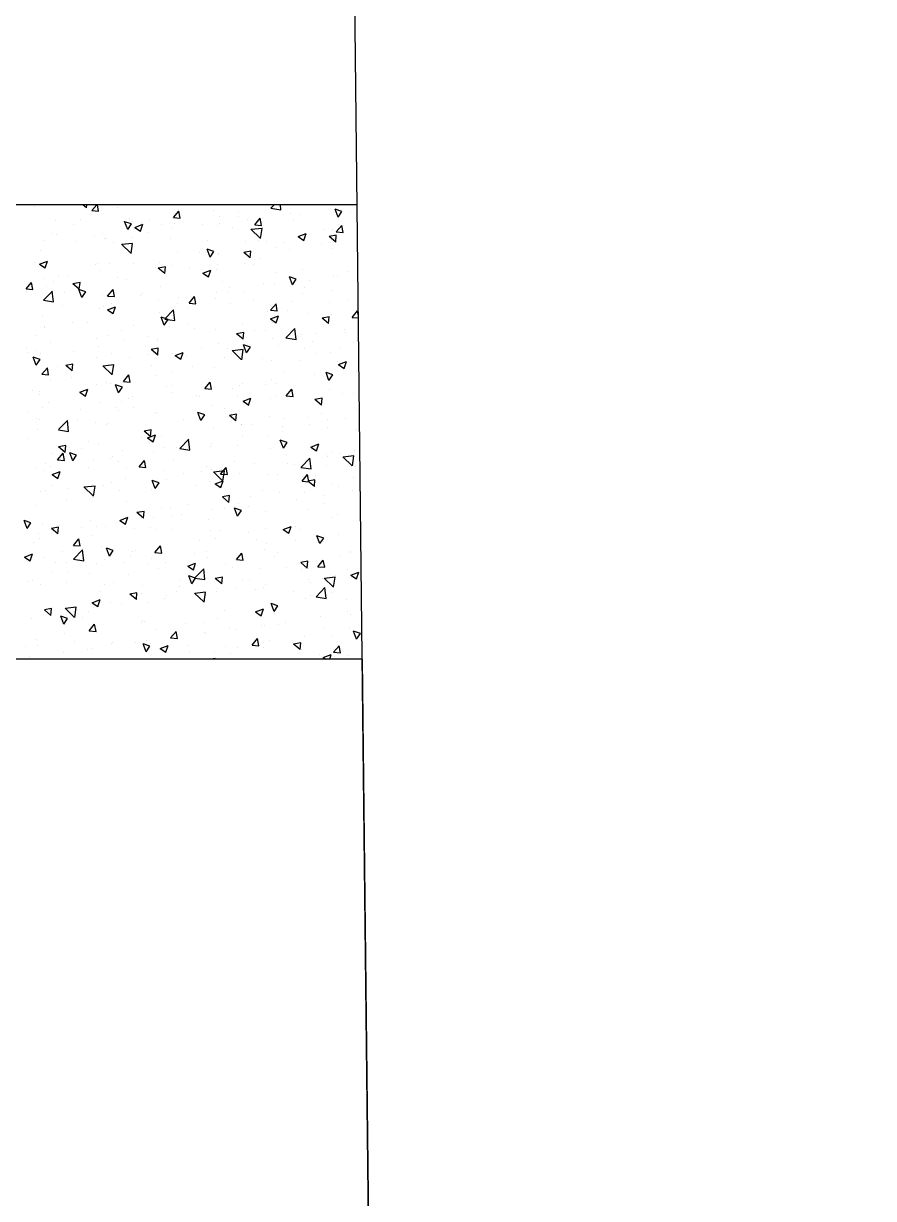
# Model space of a CAD drawing. Header units: millimetres. Extents: x 331487 to 517269, y 198509 to 399936.
# Drawn here: x 448686 to 449434, y 339222 to 340256 of the extents above; entities that cross this region are included whole.
import ezdxf

# ---------------------------------------------------------------- set-up
doc = ezdxf.new("R2010")
doc.units = ezdxf.units.MM
doc.header["$MEASUREMENT"] = 0
doc.layers.add('9th_plot boundry', color=1, linetype='Continuous')
doc.layers.add('COLUMN', color=6, linetype='Continuous')

msp = doc.modelspace()

# ---------------------------------------------------------------- linework, layer by layer
at = {"layer": '9th_plot boundry'}
msp.add_line((449434.4, 299006.3), (448946.6, 343103.6), dxfattribs=at)
msp.add_lwpolyline([(448946.6, 343103.6), (414422.2, 340817.1, 0.386106), (408845.6, 334960.7), (408845.6, 299960.7), (449434.4, 299006.3)], format="xyb", close=True, dxfattribs=at)
at = {"layer": 'COLUMN'}
for p, q in [((448979.8, 340096), (420204.3, 340096)), ((448984.3, 339696), (420604.3, 339696)), ((448984.3, 339696), (449021, 336371))]:
    msp.add_line(p, q, dxfattribs=at)
at = {"layer": 'COLUMN', "color": 2, "linetype": 'Continuous'}
for p, q in [((448695.5, 340094.4), (448695.5, 340094.4)), ((448741.5, 340093.3), (448738.3, 340096)), ((448741.5, 340093.3), (448741.8, 340096)), ((448746.2, 340090.9), (448750.5, 340096)), ((448752.2, 340090.4), (448751.2, 340096)), ((448768.9, 340094), (448768.9, 340094)), ((448818.7, 340095.9), (448818.7, 340095.9)), ((448822.3, 340091.7), (448822.3, 340091.7)), ((448903.8, 340092.9), (448912.7, 340091.5)), ((448903.9, 340092.9), (448906.8, 340096)), ((448909.2, 340092.1), (448909.2, 340092.1)), ((448912.7, 340091.5), (448912.2, 340096)), ((448963.1, 340085.2), (448960.4, 340092.2)), ((448966.4, 340090.1), (448960.4, 340092.2)), ((448714.5, 340081.9), (448714.5, 340081.9)), ((448736.6, 340082.8), (448736.6, 340082.8)), ((448746.2, 340090.9), (448752.2, 340090.4)), ((448777.8, 340074.2), (448775.1, 340081.2)), ((448781.1, 340079.1), (448775.1, 340081.1)), ((448779, 340083.5), (448779, 340083.5)), ((448782.4, 340080.9), (448782.4, 340080.9)), ((448797.1, 340082.1), (448797.1, 340082.1)), ((448818, 340084.7), (448822.8, 340090.4)), ((448818, 340084.7), (448823.9, 340084.1)), ((448823.9, 340084.1), (448822.8, 340090.4)), ((448853, 340091.2), (448853, 340091.2)), ((448858.7, 340085.7), (448858.7, 340085.7)), ((448875.6, 340086), (448875.6, 340086)), ((448875.7, 340089.5), (448875.7, 340089.5)), ((448883.4, 340083.2), (448883.4, 340083.2)), ((448889.7, 340078.4), (448894.5, 340084.1)), ((448895.7, 340077.9), (448894.5, 340084.1)), ((448921.3, 340088.2), (448921.3, 340088.2)), ((448923.7, 340081.8), (448923.7, 340081.8)), ((448929.1, 340087.2), (448929.1, 340087.2)), ((448963.1, 340085.2), (448966.4, 340090.2)), ((448974, 340090.4), (448974, 340090.4)), ((448730.2, 340078.2), (448730.2, 340078.2)), ((448755.4, 340071.1), (448755.4, 340071.1)), ((448777.8, 340074.2), (448781.1, 340079.1)), ((448784.2, 340076.1), (448791.2, 340078.8)), ((448784.2, 340076.1), (448789.2, 340072.7)), ((448789.2, 340072.7), (448791.2, 340078.8)), ((448790, 340080.5), (448790, 340080.5)), ((448795.3, 340071.6), (448795.3, 340071.6)), ((448807.4, 340078.6), (448807.4, 340078.6)), ((448817.3, 340076), (448817.3, 340076)), ((448818.6, 340079.6), (448818.6, 340079.6)), ((448843.4, 340078.3), (448843.4, 340078.3)), ((448856.8, 340077.9), (448856.8, 340077.9)), ((448858.4, 340079.9), (448858.4, 340079.9)), ((448869.8, 340076.4), (448869.8, 340076.4)), ((448894.4, 340066.6), (448886.3, 340074.4)), ((448896.1, 340075.2), (448886.6, 340074.1)), ((448889.7, 340078.4), (448895.7, 340077.9)), ((448894.7, 340066.3), (448896.1, 340075.2)), ((448896.8, 340076), (448896.8, 340076)), ((448927.9, 340068.1), (448934.9, 340070.8)), ((448932.9, 340064.7), (448934.9, 340070.8)), ((448950.1, 340073.8), (448950.1, 340073.8)), ((448957.9, 340074.1), (448957.9, 340074.1)), ((448961.4, 340072.1), (448966.2, 340077.9)), ((448961.4, 340072.1), (448967.4, 340071.6)), ((448963, 340075.4), (448963, 340075.4)), ((448967.4, 340071.6), (448966.2, 340077.9)), ((448704.9, 340064.7), (448704.9, 340064.7)), ((448711.8, 340070.3), (448711.8, 340070.3)), ((448715.3, 340069.8), (448715.3, 340069.8)), ((448732.3, 340063.3), (448732.3, 340063.3)), ((448748.5, 340068.6), (448748.5, 340068.6)), ((448757.4, 340066.6), (448757.4, 340066.6)), ((448759, 340066), (448759, 340066)), ((448765.6, 340062.4), (448765.6, 340062.4)), ((448780.4, 340053.4), (448772.3, 340061.2)), ((448782.1, 340062), (448772.6, 340060.9)), ((448780.7, 340053.1), (448782.1, 340062)), ((448781.8, 340067.4), (448781.8, 340067.4)), ((448815.1, 340066.2), (448815.1, 340066.2)), ((448848.4, 340064.9), (448848.4, 340064.9)), ((448881.7, 340063.7), (448881.7, 340063.7)), ((448892.5, 340064.9), (448892.5, 340064.9)), ((448899.6, 340064.1), (448899.6, 340064.1)), ((448915, 340062.5), (448915, 340062.5)), ((448927.9, 340068.1), (448932.9, 340064.7)), ((448948.3, 340061.3), (448948.3, 340061.3)), ((448961.4, 340069.2), (448955.2, 340068)), ((448960.9, 340063.2), (448955.2, 340068)), ((448959.9, 340066.3), (448959.9, 340066.3)), ((448960.9, 340063.2), (448961.4, 340069.2)), ((448700.7, 340056), (448700.7, 340056)), ((448821.9, 340054.6), (448821.9, 340054.6)), ((448841.3, 340054.1), (448841.3, 340054.1)), ((448850.3, 340049.8), (448847.6, 340056.8)), ((448853.6, 340054.8), (448847.6, 340056.8)), ((448850.3, 340049.8), (448853.6, 340054.8)), ((448857.5, 340052.4), (448857.5, 340052.4)), ((448858, 340053.3), (448858, 340053.3)), ((448886.2, 340055.3), (448879.9, 340054.1)), ((448885.7, 340049.3), (448879.9, 340054.1)), ((448885.7, 340049.3), (448886.2, 340055.3)), ((448908, 340058.8), (448908, 340058.8)), ((448920.6, 340056.5), (448920.6, 340056.5)), ((448958.2, 340057.1), (448958.2, 340057.1)), ((448695.6, 340045.4), (448695.6, 340045.4)), ((448700.2, 340043.8), (448707.2, 340046.5)), ((448700.2, 340043.8), (448705.2, 340040.5)), ((448705.2, 340040.5), (448707.2, 340046.5)), ((448749, 340043.2), (448749, 340043.2)), ((448751.3, 340044), (448751.3, 340044)), ((448762.1, 340043.9), (448762.1, 340043.9)), ((448783, 340044.1), (448783, 340044.1)), ((448802.4, 340040.9), (448802.4, 340040.9)), ((448811, 340041.4), (448804.7, 340040.3)), ((448810.5, 340035.4), (448804.7, 340040.3)), ((448806.1, 340045.3), (448806.1, 340045.3)), ((448810.5, 340035.4), (448811, 340041.4)), ((448816.4, 340042.5), (448816.4, 340042.5)), ((448832.1, 340040.5), (448832.1, 340040.5)), ((448857.1, 340043.8), (448857.1, 340043.8)), ((448881, 340044.1), (448881, 340044.1)), ((448888.7, 340043.6), (448888.7, 340043.6)), ((448895, 340048.8), (448895, 340048.8)), ((448703.7, 340031.4), (448703.7, 340031.4)), ((448716.8, 340032.5), (448716.8, 340032.5)), ((448724.7, 340034), (448724.7, 340034)), ((448754.2, 340037.8), (448754.2, 340037.8)), ((448768.9, 340032.2), (448768.9, 340032.2)), ((448776.8, 340030.1), (448776.8, 340030.1)), ((448843.9, 340035.8), (448850.9, 340038.5)), ((448843.9, 340035.8), (448848.9, 340032.5)), ((448848.9, 340032.5), (448850.9, 340038.5)), ((448855.8, 340038.6), (448855.8, 340038.6)), ((448909.2, 340036.4), (448909.2, 340036.4)), ((448922.8, 340025.5), (448920.1, 340032.5)), ((448926.1, 340030.5), (448920.1, 340032.5)), ((448922.8, 340025.5), (448926.1, 340030.5)), ((448931.9, 340038.6), (448931.9, 340038.6)), ((448958.7, 340033), (448958.7, 340033)), ((448962.6, 340034.1), (448962.6, 340034.1)), ((448971.7, 340037), (448971.7, 340037)), ((448688.4, 340022), (448693.2, 340027.7)), ((448688.4, 340022), (448694.4, 340021.5)), ((448689, 340019.7), (448689, 340019.7)), ((448694.4, 340021.5), (448693.2, 340027.7)), ((448703.7, 340012), (448711.5, 340020.1)), ((448706, 340023.9), (448706, 340023.9)), ((448712.5, 340010.6), (448711.4, 340020.1)), ((448712.3, 340028.5), (448712.3, 340028.5)), ((448735.8, 340027.5), (448729.5, 340026.4)), ((448735.2, 340021.6), (448729.5, 340026.4)), ((448731.1, 340027.2), (448731.1, 340027.2)), ((448737.5, 340014.5), (448734.8, 340021.5)), ((448740.9, 340019.4), (448734.8, 340021.5)), ((448735.2, 340021.6), (448735.8, 340027.5)), ((448737.5, 340014.5), (448740.9, 340019.4)), ((448740.2, 340019.9), (448740.2, 340019.9)), ((448760.1, 340015.7), (448764.9, 340021.5)), ((448766.1, 340015.2), (448764.9, 340021.5)), ((448807.1, 340023.7), (448807.1, 340023.7)), ((448856.3, 340019.1), (448856.3, 340019.1)), ((448861.3, 340028.3), (448861.3, 340028.3)), ((448866.8, 340019.6), (448866.8, 340019.6)), ((448867.5, 340023), (448867.5, 340023)), ((448879.5, 340019.1), (448879.5, 340019.1)), ((448897.4, 340027), (448897.4, 340027)), ((448906.8, 340025.5), (448906.8, 340025.5)), ((448933.8, 340023.4), (448933.8, 340023.4)), ((448937.8, 340029.1), (448937.8, 340029.1)), ((448956.9, 340020.9), (448956.9, 340020.9)), ((448703.6, 340012), (448712.5, 340010.6)), ((448722.3, 340018.5), (448722.3, 340018.5)), ((448755.6, 340017.2), (448755.6, 340017.2)), ((448760.1, 340015.7), (448766.1, 340015.2)), ((448763.4, 340009), (448763.4, 340009)), ((448788.9, 340016), (448788.9, 340016)), ((448790.7, 340017.7), (448790.7, 340017.7)), ((448804.9, 340012), (448804.9, 340012)), ((448821.2, 340009.1), (448821.2, 340009.1)), ((448822.2, 340014.8), (448822.2, 340014.8)), ((448831.8, 340009.4), (448836.7, 340015.2)), ((448831.8, 340009.4), (448837.8, 340008.9)), ((448837.8, 340008.9), (448836.7, 340015.2)), ((448855.5, 340013.6), (448855.5, 340013.6)), ((448868.7, 340009.3), (448868.7, 340009.3)), ((448888.7, 340012.4), (448888.7, 340012.4)), ((448903.6, 340003.2), (448908.4, 340008.9)), ((448909.5, 340002.6), (448908.4, 340008.9)), ((448922, 340011.2), (448922, 340011.2)), ((448931.9, 340017.6), (448931.9, 340017.6)), ((448955.3, 340010), (448955.3, 340010)), ((448971.3, 340012.3), (448971.3, 340012.3)), ((448720.1, 340007.4), (448720.1, 340007.4)), ((448753, 340004.5), (448753, 340004.5)), ((448756.3, 340006.2), (448756.3, 340006.2)), ((448759.9, 340003.6), (448766.9, 340006.3)), ((448759.9, 340003.6), (448764.9, 340000.2)), ((448762.8, 339999.1), (448762.8, 339999.1)), ((448764.9, 340000.2), (448766.9, 340006.3)), ((448805.8, 340001), (448805.8, 340001)), ((448810.4, 339995.5), (448818.2, 340003.6)), ((448819.3, 339994.1), (448818.2, 340003.6)), ((448830.8, 340004.3), (448830.8, 340004.3)), ((448900.7, 340002), (448900.7, 340002)), ((448903.6, 340003.2), (448909.6, 340002.6)), ((448903.6, 339995.6), (448910.6, 339998.3)), ((448908.6, 339992.2), (448910.6, 339998.3)), ((448918.4, 340003.1), (448918.4, 340003.1)), ((448936.9, 340000.7), (448936.9, 340000.7)), ((448957.5, 339999.7), (448957.5, 339999.7)), ((448975.3, 339996.9), (448980.1, 340002.6)), ((448980.9, 339998.3), (448980.1, 340002.6)), ((448702.5, 339998.1), (448702.5, 339998.1)), ((448704.5, 339989), (448704.5, 339989)), ((448729.5, 339992.1), (448729.5, 339992.1)), ((448742.6, 339992.7), (448742.6, 339992.7)), ((448782.9, 339989.8), (448782.9, 339989.8)), ((448810, 339990.1), (448807.3, 339997.1)), ((448813.4, 339995.1), (448807.3, 339997.1)), ((448810, 339990.1), (448813.4, 339995.1)), ((448810.4, 339995.4), (448819.3, 339994.1)), ((448814.2, 339989.1), (448814.2, 339989.1)), ((448830.2, 339991.4), (448830.2, 339991.4)), ((448878.7, 339990.7), (448878.7, 339990.7)), ((448903.6, 339995.6), (448908.6, 339992.2)), ((448905.6, 339992.2), (448905.6, 339992.2)), ((448955.2, 339997.4), (448948.9, 339996.3)), ((448954.6, 339991.5), (448948.9, 339996.3)), ((448954.6, 339991.5), (448955.2, 339997.4)), ((448975.3, 339996.9), (448980.9, 339996.4)), ((448697.3, 339980.9), (448697.3, 339980.9)), ((448704.8, 339987.7), (448704.8, 339987.7)), ((448750.6, 339978.6), (448750.6, 339978.6)), ((448759.6, 339981.1), (448759.6, 339981.1)), ((448772.1, 339985.5), (448772.1, 339985.5)), ((448795.7, 339979.9), (448795.7, 339979.9)), ((448803.7, 339978.7), (448803.7, 339978.7)), ((448836.3, 339987.5), (448836.3, 339987.5)), ((448855.1, 339985.8), (448855.1, 339985.8)), ((448879.9, 339983.6), (448873.7, 339982.4)), ((448879.4, 339977.6), (448873.7, 339982.4)), ((448879.4, 339977.6), (448879.9, 339983.6)), ((448889.7, 339985.3), (448889.7, 339985.3)), ((448898.8, 339985.3), (448898.8, 339985.3)), ((448905.6, 339978.2), (448905.6, 339978.2)), ((448917.1, 339978.9), (448924.9, 339987)), ((448917.1, 339978.9), (448926, 339977.5)), ((448926, 339977.5), (448924.9, 339987)), ((448930.6, 339981.5), (448930.6, 339981.5)), ((448943.1, 339983), (448943.1, 339983)), ((448968.5, 339986.5), (448968.5, 339986.5)), ((448969.5, 339983.6), (448969.5, 339983.6)), ((448689, 339970.6), (448689, 339970.6)), ((448696.5, 339967.7), (448696.5, 339967.7)), ((448710, 339975.1), (448710, 339975.1)), ((448751.8, 339971.2), (448751.8, 339971.2)), ((448774.5, 339976.7), (448774.5, 339976.7)), ((448804.2, 339963.7), (448798.4, 339968.5)), ((448804.7, 339969.7), (448798.5, 339968.5)), ((448804, 339976.4), (448804, 339976.4)), ((448804.2, 339963.7), (448804.7, 339969.7)), ((448842.4, 339969.9), (448842.4, 339969.9)), ((448857.4, 339974.1), (448857.4, 339974.1)), ((448865.3, 339969.6), (448865.3, 339969.6)), ((448877.8, 339959.9), (448869.7, 339967.7)), ((448879.5, 339968.5), (448870, 339967.4)), ((448878.2, 339959.6), (448879.5, 339968.5)), ((448882.5, 339965.8), (448879.8, 339972.8)), ((448885.9, 339970.8), (448879.8, 339972.8)), ((448882.5, 339965.8), (448885.9, 339970.8)), ((448910.8, 339971.9), (448910.8, 339971.9)), ((448933.7, 339969.4), (448933.7, 339969.4)), ((448940.2, 339975.7), (448940.2, 339975.7)), ((448964.2, 339969.6), (448964.2, 339969.6)), ((448976.3, 339974.4), (448976.3, 339974.4)), ((448690.5, 339965.7), (448690.5, 339965.7)), ((448697.2, 339954.8), (448694.6, 339961.8)), ((448700.6, 339959.7), (448694.6, 339961.8)), ((448697.2, 339954.8), (448700.6, 339959.7)), ((448701.3, 339964.8), (448701.3, 339964.8)), ((448729.8, 339966.5), (448729.8, 339966.5)), ((448750.2, 339961.6), (448750.2, 339961.6)), ((448763.1, 339965.3), (448763.1, 339965.3)), ((448779.5, 339961.6), (448779.5, 339961.6)), ((448796.4, 339964.1), (448796.4, 339964.1)), ((448804.5, 339964.9), (448804.5, 339964.9)), ((448817.1, 339965.4), (448817.1, 339965.4)), ((448819.6, 339963.3), (448826.6, 339966)), ((448819.6, 339963.3), (448824.6, 339960)), ((448824.6, 339960), (448826.6, 339966)), ((448829.7, 339962.9), (448829.7, 339962.9)), ((448863, 339961.7), (448863, 339961.7)), ((448869.6, 339965.1), (448869.6, 339965.1)), ((448875.4, 339959.4), (448875.4, 339959.4)), ((448876.8, 339961.3), (448876.8, 339961.3)), ((448896.2, 339960.4), (448896.2, 339960.4)), ((448904.4, 339958.9), (448904.4, 339958.9)), ((448929.5, 339959.2), (448929.5, 339959.2)), ((448943.8, 339965.1), (448943.8, 339965.1)), ((448956.3, 339966.4), (448956.3, 339966.4)), ((448962.8, 339958), (448962.8, 339958)), ((448963.3, 339955.3), (448970.3, 339958)), ((448968.3, 339952), (448970.3, 339958)), ((448702.3, 339946.8), (448707.1, 339952.5)), ((448702.3, 339946.8), (448708.2, 339946.3)), ((448708.2, 339946.2), (448707.1, 339952.5)), ((448716.3, 339953.3), (448716.3, 339953.3)), ((448729.5, 339955.8), (448723.2, 339954.7)), ((448729, 339949.8), (448723.2, 339954.7)), ((448729, 339949.8), (448729.5, 339955.8)), ((448763.9, 339946.6), (448755.8, 339954.4)), ((448765.6, 339955.2), (448756.1, 339954.1)), ((448761.1, 339955.6), (448761.1, 339955.6)), ((448764.2, 339946.4), (448765.6, 339955.3)), ((448799, 339954.8), (448799, 339954.8)), ((448817, 339949.4), (448817, 339949.4)), ((448835.2, 339953.5), (448835.2, 339953.5)), ((448853.8, 339952.5), (448853.8, 339952.5)), ((448916.1, 339949.7), (448916.1, 339949.7)), ((448942.2, 339947), (448942.2, 339947)), ((448955, 339941.5), (448952.4, 339948.5)), ((448958.4, 339946.4), (448952.4, 339948.5)), ((448957.6, 339947.5), (448957.6, 339947.5)), ((448963.3, 339955.3), (448968.3, 339952)), ((448979.6, 339949.3), (448979.6, 339949.3)), ((448980.7, 339951.3), (448980.7, 339951.3)), ((448709.7, 339941.2), (448709.7, 339941.2)), ((448728.4, 339944.3), (448728.4, 339944.3)), ((448750.6, 339938), (448750.6, 339938)), ((448758.7, 339939.4), (448758.7, 339939.4)), ((448763, 339939), (448763, 339939)), ((448769.8, 339930.4), (448767.1, 339937.4)), ((448773.1, 339935.4), (448767.1, 339937.4)), ((448774, 339940.5), (448778.8, 339946.2)), ((448774, 339940.5), (448780, 339940)), ((448780, 339940), (448778.8, 339946.2)), ((448802.5, 339945.5), (448802.5, 339945.5)), ((448816.4, 339936.7), (448816.4, 339936.7)), ((448845.7, 339934.2), (448850.5, 339940)), ((448851.7, 339933.7), (448850.5, 339940)), ((448876.5, 339937.3), (448876.5, 339937.3)), ((448879.2, 339938.7), (448879.2, 339938.7)), ((448899.3, 339937.4), (448899.3, 339937.4)), ((448904.3, 339942), (448904.3, 339942)), ((448909, 339938.8), (448909, 339938.8)), ((448955, 339941.5), (448958.4, 339946.4)), ((448694, 339932.7), (448694, 339932.7)), ((448700, 339931.6), (448700, 339931.6)), ((448700.4, 339929.4), (448700.4, 339929.4)), ((448735.6, 339931.1), (448742.6, 339933.8)), ((448735.6, 339931.1), (448740.5, 339927.7)), ((448740.5, 339927.7), (448742.6, 339933.8)), ((448769.8, 339930.4), (448773.1, 339935.4)), ((448782.1, 339927.2), (448782.1, 339927.2)), ((448811.9, 339935.7), (448811.9, 339935.7)), ((448816.1, 339930.4), (448816.1, 339930.4)), ((448838.4, 339928.5), (448838.4, 339928.5)), ((448841, 339927.4), (448841, 339927.4)), ((448845.7, 339934.2), (448851.7, 339933.7)), ((448869.8, 339934.5), (448869.8, 339934.5)), ((448874.6, 339927.2), (448874.6, 339927.2)), ((448908.8, 339926.9), (448908.8, 339926.9)), ((448917.4, 339928), (448922.3, 339933.7)), ((448917.4, 339928), (448923.4, 339927.4)), ((448923.4, 339927.4), (448922.3, 339933.7)), ((448923.2, 339932.2), (448923.2, 339932.2)), ((448955.1, 339933.1), (448955.1, 339933.1)), ((448967.2, 339930.3), (448967.2, 339930.3)), ((448976.6, 339929.9), (448976.6, 339929.9)), ((448702.9, 339917.2), (448702.9, 339917.2)), ((448707.8, 339921.7), (448707.8, 339921.7)), ((448736.2, 339916), (448736.2, 339916)), ((448753.2, 339922.1), (448753.2, 339922.1)), ((448767.9, 339918), (448767.9, 339918)), ((448772.3, 339923.3), (448772.3, 339923.3)), ((448778.2, 339925.4), (448778.2, 339925.4)), ((448782.7, 339917.4), (448782.7, 339917.4)), ((448852.6, 339919.2), (448852.6, 339919.2)), ((448863, 339916.3), (448863, 339916.3)), ((448879.3, 339923.1), (448886.3, 339925.7)), ((448879.3, 339923.1), (448884.3, 339919.7)), ((448884.2, 339919.7), (448886.3, 339925.7)), ((448903.1, 339925.6), (448903.1, 339925.6)), ((448948.9, 339925.7), (448942.6, 339924.6)), ((448948.4, 339919.7), (448942.6, 339924.6)), ((448948.4, 339919.7), (448948.9, 339925.7)), ((448979, 339915.9), (448979, 339915.9)), ((448690, 339913.8), (448690, 339913.8)), ((448697.3, 339907.7), (448697.3, 339907.7)), ((448700.5, 339907.4), (448700.5, 339907.4)), ((448716.9, 339898.1), (448724.7, 339906.2)), ((448724.4, 339907.4), (448724.4, 339907.4)), ((448725.8, 339896.6), (448724.7, 339906.1)), ((448733.4, 339906.4), (448733.4, 339906.4)), ((448769.5, 339914.8), (448769.5, 339914.8)), ((448801.3, 339912.2), (448801.3, 339912.2)), ((448802.8, 339913.6), (448802.8, 339913.6)), ((448827.1, 339907.1), (448827.1, 339907.1)), ((448836.1, 339912.4), (448836.1, 339912.4)), ((448842.3, 339906.1), (448839.6, 339913.1)), ((448845.6, 339911.1), (448839.6, 339913.1)), ((448842.3, 339906.1), (448845.6, 339911.1)), ((448873.7, 339911.8), (448867.4, 339910.7)), ((448873.1, 339905.9), (448867.4, 339910.7)), ((448869.4, 339911.1), (448869.4, 339911.1)), ((448873.1, 339905.9), (448873.7, 339911.8)), ((448902.6, 339909.9), (448902.6, 339909.9)), ((448915.8, 339907.6), (448915.8, 339907.6)), ((448935.9, 339908.7), (448935.9, 339908.7)), ((448948.5, 339912.5), (448948.5, 339912.5)), ((448953.8, 339906.8), (448953.8, 339906.8)), ((448969.2, 339907.5), (448969.2, 339907.5)), ((448698.8, 339898.3), (448698.8, 339898.3)), ((448716.9, 339898), (448725.8, 339896.6)), ((448749.3, 339904.7), (448749.3, 339904.7)), ((448758.8, 339902.2), (448758.8, 339902.2)), ((448760.2, 339903.3), (448760.2, 339903.3)), ((448798.4, 339898), (448792.2, 339896.8)), ((448797.9, 339892), (448792.2, 339896.8)), ((448797.9, 339892), (448798.4, 339898)), ((448852.9, 339899.3), (448852.9, 339899.3)), ((448877.9, 339902.2), (448877.9, 339902.2)), ((448878, 339902.6), (448878, 339902.6)), ((448886.8, 339903), (448886.8, 339903)), ((448913.9, 339896.4), (448913.9, 339896.4)), ((448914, 339900.9), (448914, 339900.9)), ((448937.5, 339902.5), (448937.5, 339902.5)), ((448953.9, 339899.8), (448953.9, 339899.8)), ((448978.4, 339898), (448978.4, 339898)), ((448690.2, 339890.1), (448690.2, 339890.1)), ((448743.6, 339887.9), (448743.6, 339887.9)), ((448751.9, 339886), (448751.9, 339886)), ((448789.8, 339891), (448789.8, 339891)), ((448795.3, 339890.8), (448802.3, 339893.5)), ((448795.3, 339890.8), (448800.2, 339887.4)), ((448796.9, 339885.6), (448796.9, 339885.6)), ((448800.2, 339887.4), (448802.3, 339893.5)), ((448807.3, 339891.7), (448807.3, 339891.7)), ((448823.7, 339881.5), (448831.5, 339889.6)), ((448832.5, 339880.1), (448831.4, 339889.6)), ((448851.4, 339885.9), (448851.4, 339885.9)), ((448879.2, 339892.4), (448879.2, 339892.4)), ((448901.9, 339892.3), (448901.9, 339892.3)), ((448914.8, 339881.8), (448912.1, 339888.8)), ((448918.1, 339886.7), (448912.1, 339888.8)), ((448914.8, 339881.8), (448918.1, 339886.8)), ((448939, 339882.8), (448946, 339885.5)), ((448943.9, 339879.4), (448946, 339885.5)), ((448711.3, 339876.7), (448711.3, 339876.7)), ((448716.1, 339871.6), (448721, 339877.3)), ((448723.2, 339884.1), (448717, 339882.9)), ((448722.7, 339878.1), (448717, 339882.9)), ((448722.1, 339871), (448721, 339877.3)), ((448722.7, 339878.1), (448723.2, 339884.1)), ((448729.5, 339870.7), (448726.8, 339877.8)), ((448732.8, 339875.7), (448726.8, 339877.7)), ((448726.9, 339882.7), (448726.9, 339882.7)), ((448729.5, 339870.7), (448732.8, 339875.7)), ((448736.7, 339881.4), (448736.7, 339881.4)), ((448764.6, 339874.4), (448764.6, 339874.4)), ((448772.9, 339880.1), (448772.9, 339880.1)), ((448800.1, 339878.9), (448800.1, 339878.9)), ((448809.7, 339882.3), (448809.7, 339882.3)), ((448820.9, 339882.4), (448820.9, 339882.4)), ((448823.6, 339881.5), (448832.5, 339880.1)), ((448850.3, 339883.4), (448850.3, 339883.4)), ((448874.2, 339884), (448874.2, 339884)), ((448903.7, 339881.1), (448903.7, 339881.1)), ((448917.3, 339875.9), (448917.3, 339875.9)), ((448939, 339882.8), (448943.9, 339879.4)), ((448952.7, 339876.5), (448952.7, 339876.5)), ((448953.5, 339874.6), (448953.5, 339874.6)), ((448957.1, 339878.8), (448957.1, 339878.8)), ((448965, 339876.9), (448965, 339876.9)), ((448975.3, 339866.4), (448967.1, 339874.2)), ((448976.9, 339875), (448967.4, 339873.9)), ((448975.6, 339866.2), (448976.9, 339875)), ((448977.7, 339879.8), (448977.7, 339879.8)), ((448697.6, 339865), (448697.6, 339865)), ((448705.5, 339868.3), (448705.5, 339868.3)), ((448709.9, 339865.9), (448709.9, 339865.9)), ((448716.1, 339871.6), (448722.1, 339871)), ((448743.2, 339864.7), (448743.2, 339864.7)), ((448748.1, 339871.4), (448748.1, 339871.4)), ((448762.6, 339872.4), (448762.6, 339872.4)), ((448770, 339869.9), (448770, 339869.9)), ((448787.9, 339865.3), (448792.7, 339871)), ((448787.9, 339865.3), (448793.8, 339864.8)), ((448792.2, 339868.9), (448792.2, 339868.9)), ((448793.8, 339864.8), (448792.7, 339871)), ((448818, 339872.2), (448818, 339872.2)), ((448846.8, 339865.4), (448846.8, 339865.4)), ((448859.6, 339859), (448864.4, 339864.8)), ((448865.6, 339858.5), (448864.4, 339864.7)), ((448871.4, 339869.9), (448871.4, 339869.9)), ((448889.5, 339868.1), (448889.5, 339868.1)), ((448918.8, 339868.6), (448918.8, 339868.6)), ((448924.8, 339867.7), (448924.8, 339867.7)), ((448930.3, 339864.9), (448939.2, 339863.5)), ((448930.4, 339865), (448938.2, 339873.1)), ((448939.2, 339863.5), (448938.1, 339873)), ((448952.6, 339866.5), (448952.6, 339866.5)), ((448978.2, 339865.4), (448978.2, 339865.4)), ((448704.2, 339862.4), (448704.2, 339862.4)), ((448711.2, 339858.6), (448718.2, 339861.2)), ((448711.2, 339858.6), (448716.2, 339855.2)), ((448716.2, 339855.2), (448718.2, 339861.2)), ((448776.2, 339855.1), (448776.2, 339855.1)), ((448776.5, 339863.5), (448776.5, 339863.5)), ((448802, 339846.4), (448799.3, 339853.4)), ((448805.4, 339851.4), (448799.3, 339853.4)), ((448809.8, 339862.2), (448809.8, 339862.2)), ((448812.3, 339853.8), (448812.3, 339853.8)), ((448826.6, 339859.9), (448826.6, 339859.9)), ((448843.1, 339861), (448843.1, 339861)), ((448851.7, 339863.2), (448851.7, 339863.2)), ((448861.3, 339853.2), (448853.2, 339861)), ((448863, 339861.8), (448853.5, 339860.7)), ((448859.6, 339859), (448865.6, 339858.5)), ((448860.8, 339862.9), (448860.8, 339862.9)), ((448861.6, 339852.9), (448863, 339861.8)), ((448876.4, 339859.8), (448876.4, 339859.8)), ((448900.7, 339859), (448900.7, 339859)), ((448909.7, 339858.6), (448909.7, 339858.6)), ((448931.3, 339852.7), (448936.1, 339858.5)), ((448937.3, 339852.2), (448936.1, 339858.5)), ((448942.6, 339854), (448936.3, 339852.8)), ((448942.1, 339848), (448942.6, 339854)), ((448943, 339857.4), (448943, 339857.4)), ((448976.3, 339856.2), (448976.3, 339856.2)), ((448700.6, 339843.3), (448700.6, 339843.3)), ((448705.6, 339844.5), (448705.6, 339844.5)), ((448710.5, 339849.1), (448710.5, 339849.1)), ((448725.6, 339846.6), (448725.6, 339846.6)), ((448747.3, 339839.9), (448739.2, 339847.7)), ((448749, 339848.5), (448739.5, 339847.4)), ((448747.6, 339839.6), (448749, 339848.5)), ((448756.6, 339848.9), (448756.6, 339848.9)), ((448763.5, 339851.5), (448763.5, 339851.5)), ((448770.2, 339844.9), (448770.2, 339844.9)), ((448798.8, 339845.6), (448798.8, 339845.6)), ((448802, 339846.4), (448805.4, 339851.4)), ((448837.2, 339848.8), (448837.2, 339848.8)), ((448850.2, 339852.6), (448850.2, 339852.6)), ((448854.9, 339850.5), (448861.9, 339853.2)), ((448854.9, 339850.5), (448859.9, 339847.2)), ((448859.9, 339847.2), (448861.9, 339853.2)), ((448896.8, 339844.7), (448896.8, 339844.7)), ((448931.3, 339852.7), (448937.3, 339852.2)), ((448942.1, 339848), (448936.3, 339852.8)), ((448956.8, 339849.6), (448956.8, 339849.6)), ((448963.8, 339848.5), (448963.8, 339848.5)), ((448976.1, 339844.6), (448976.1, 339844.6)), ((448723.7, 339837), (448723.7, 339837)), ((448746.9, 339838.1), (448746.9, 339838.1)), ((448777, 339834.8), (448777, 339834.8)), ((448867.4, 339840.1), (448861.1, 339839)), ((448866.9, 339834.1), (448861.1, 339839)), ((448866.9, 339834.1), (448867.4, 339840.1)), ((448875.1, 339832.8), (448875.1, 339832.8)), ((448886.2, 339839), (448886.2, 339839)), ((448911.6, 339843), (448911.6, 339843)), ((448926.4, 339837), (448926.4, 339837)), ((448933.4, 339842.8), (448933.4, 339842.8)), ((448951.4, 339840.3), (448951.4, 339840.3)), ((448951.4, 339833.2), (448951.4, 339833.2)), ((448696.4, 339831.7), (448696.4, 339831.7)), ((448792.2, 339826.2), (448785.9, 339825.1)), ((448791.6, 339820.3), (448785.9, 339825.1)), ((448791.6, 339820.3), (448792.2, 339826.2)), ((448807.4, 339829), (448807.4, 339829)), ((448815.6, 339828.8), (448815.6, 339828.8)), ((448816.7, 339822.8), (448816.7, 339822.8)), ((448825.4, 339823.7), (448825.4, 339823.7)), ((448830.4, 339832.5), (448830.4, 339832.5)), ((448851.7, 339827.5), (448851.7, 339827.5)), ((448863.2, 339828.7), (448863.2, 339828.7)), ((448874.5, 339822.1), (448871.8, 339829.1)), ((448877.9, 339827.1), (448871.8, 339829.1)), ((448872, 339830.6), (448872, 339830.6)), ((448874.5, 339822.1), (448877.9, 339827.1)), ((448883.8, 339830.3), (448883.8, 339830.3)), ((448899.5, 339825.7), (448899.5, 339825.7)), ((448937.2, 339828), (448937.2, 339828)), ((448962.7, 339823.5), (448962.7, 339823.5)), ((448689.2, 339811.1), (448686.5, 339818.1)), ((448692.6, 339816), (448686.5, 339818.1)), ((448689.2, 339811.1), (448692.6, 339816)), ((448703.2, 339814.9), (448703.2, 339814.9)), ((448717, 339812.4), (448710.7, 339811.2)), ((448716.4, 339806.4), (448716.9, 339812.4)), ((448717.4, 339813.9), (448717.4, 339813.9)), ((448737.2, 339812.1), (448737.2, 339812.1)), ((448745, 339818.2), (448745, 339818.2)), ((448750.7, 339812.7), (448750.7, 339812.7)), ((448758.4, 339812.8), (448758.4, 339812.8)), ((448767.8, 339816.6), (448767.8, 339816.6)), ((448770.9, 339818.3), (448777.9, 339821)), ((448770.9, 339818.3), (448775.9, 339814.9)), ((448775.9, 339814.9), (448777.9, 339821)), ((448797.6, 339812.3), (448797.6, 339812.3)), ((448800.3, 339820.4), (448800.3, 339820.4)), ((448849, 339819.3), (448849, 339819.3)), ((448914.6, 339810.3), (448921.6, 339813)), ((448919.6, 339806.9), (448921.6, 339813)), ((448925.6, 339812.7), (448925.6, 339812.7)), ((448957.3, 339820.8), (448957.3, 339820.8)), ((448699.3, 339807.1), (448699.3, 339807.1)), ((448700.1, 339802.7), (448700.1, 339802.7)), ((448710.6, 339806.6), (448710.6, 339806.6)), ((448716.4, 339806.4), (448710.7, 339811.2)), ((448730, 339796.3), (448734.8, 339802.1)), ((448736, 339795.8), (448734.8, 339802.1)), ((448745.7, 339804.8), (448745.7, 339804.8)), ((448784, 339811.5), (448784, 339811.5)), ((448802.2, 339810.6), (448802.2, 339810.6)), ((448817.3, 339810.3), (448817.3, 339810.3)), ((448850.6, 339809.1), (448850.6, 339809.1)), ((448855, 339802.4), (448855, 339802.4)), ((448858.5, 339809.5), (448858.5, 339809.5)), ((448883.9, 339807.9), (448883.9, 339807.9)), ((448899, 339810.8), (448899, 339810.8)), ((448914.6, 339810.3), (448919.6, 339806.9)), ((448917.2, 339806.7), (448917.2, 339806.7)), ((448928.8, 339810.3), (448928.8, 339810.3)), ((448947, 339797.8), (448944.4, 339804.8)), ((448950.4, 339802.7), (448944.4, 339804.8)), ((448947, 339797.8), (448950.4, 339802.7)), ((448950.5, 339805.4), (448950.5, 339805.4)), ((448963, 339805.9), (448963, 339805.9)), ((448695.2, 339798.4), (448695.2, 339798.4)), ((448730, 339796.3), (448736, 339795.8)), ((448730.2, 339784.1), (448738, 339792.2)), ((448739.1, 339782.7), (448737.9, 339792.2)), ((448754.3, 339795.5), (448754.3, 339795.5)), ((448761.7, 339786.7), (448759.1, 339793.7)), ((448765.1, 339791.7), (448759.1, 339793.7)), ((448761.7, 339786.7), (448765.1, 339791.7)), ((448784.5, 339791.9), (448784.5, 339791.9)), ((448801.7, 339790.1), (448806.6, 339795.8)), ((448807.7, 339789.5), (448806.6, 339795.8)), ((448840.7, 339800.8), (448840.7, 339800.8)), ((448891.2, 339801.2), (448891.2, 339801.2)), ((448898.3, 339792.4), (448898.3, 339792.4)), ((448900.1, 339797.6), (448900.1, 339797.6)), ((448925.1, 339800.9), (448925.1, 339800.9)), ((448950.2, 339799.9), (448950.2, 339799.9)), ((448686.9, 339786), (448693.9, 339788.7)), ((448686.9, 339786), (448691.9, 339782.7)), ((448691.9, 339782.7), (448693.9, 339788.7)), ((448704.2, 339785.9), (448704.2, 339785.9)), ((448713.9, 339781.6), (448713.9, 339781.6)), ((448720.5, 339790.8), (448720.5, 339790.8)), ((448730.2, 339784.1), (448739.1, 339782.7)), ((448757.6, 339783.7), (448757.6, 339783.7)), ((448780.2, 339786.6), (448780.2, 339786.6)), ((448782.4, 339790.8), (448782.4, 339790.8)), ((448799.1, 339784.3), (448799.1, 339784.3)), ((448801.7, 339790.1), (448807.7, 339789.5)), ((448811, 339781.4), (448811, 339781.4)), ((448836.9, 339789.3), (448836.9, 339789.3)), ((448847.2, 339790.5), (448847.2, 339790.5)), ((448847.8, 339786), (448847.8, 339786)), ((448873.5, 339783.8), (448878.3, 339789.5)), ((448873.5, 339783.8), (448879.5, 339783.3)), ((448879.4, 339783.3), (448878.3, 339789.5)), ((448906.8, 339786.3), (448906.8, 339786.3)), ((448909.4, 339789.6), (448909.4, 339789.6)), ((448936.3, 339782.3), (448930.1, 339781.1)), ((448935.8, 339776.3), (448930.1, 339781.1)), ((448935.8, 339776.3), (448936.3, 339782.3)), ((448945.2, 339777.5), (448950, 339783.3)), ((448951.2, 339777), (448950, 339783.3)), ((448965.1, 339786.4), (448965.1, 339786.4)), ((448973.8, 339790.2), (448973.8, 339790.2)), ((448973.9, 339791.2), (448973.9, 339791.2)), ((448710.9, 339772.7), (448710.9, 339772.7)), ((448724.1, 339780.8), (448724.1, 339780.8)), ((448725.3, 339772.5), (448725.3, 339772.5)), ((448744.5, 339771.5), (448744.5, 339771.5)), ((448750, 339780.3), (448750, 339780.3)), ((448774, 339781), (448774, 339781)), ((448796.4, 339779), (448796.4, 339779)), ((448805.2, 339775.6), (448805.2, 339775.6)), ((448830.6, 339778), (448837.6, 339780.7)), ((448830.6, 339778), (448835.6, 339774.7)), ((448835.6, 339774.7), (448837.6, 339780.7)), ((448836.9, 339767.6), (448844.7, 339775.7)), ((448845.8, 339766.1), (448844.7, 339775.6)), ((448864.3, 339779.2), (448864.3, 339779.2)), ((448869.7, 339777.2), (448869.7, 339777.2)), ((448894.5, 339776.1), (448894.5, 339776.1)), ((448917.7, 339776.9), (448917.7, 339776.9)), ((448930.6, 339774.9), (448930.6, 339774.9)), ((448937.2, 339775.8), (448937.2, 339775.8)), ((448945.2, 339777.5), (448951.2, 339777)), ((448971.1, 339774.7), (448971.1, 339774.7)), ((448974.3, 339770), (448981.3, 339772.7)), ((448979.3, 339766.7), (448981.3, 339772.7)), ((448690.6, 339764.7), (448690.6, 339764.7)), ((448694, 339765.1), (448694, 339765.1)), ((448701, 339761.6), (448701, 339761.6)), ((448723.8, 339763.4), (448723.8, 339763.4)), ((448757.1, 339762.2), (448757.1, 339762.2)), ((448765.5, 339763.2), (448765.5, 339763.2)), ((448778.7, 339770.2), (448778.7, 339770.2)), ((448790.4, 339761), (448790.4, 339761)), ((448823.9, 339765.6), (448823.9, 339765.6)), ((448834.3, 339762.4), (448831.6, 339769.4)), ((448837.6, 339767.4), (448831.6, 339769.4)), ((448832, 339768), (448832, 339768)), ((448834.3, 339762.4), (448837.6, 339767.4)), ((448836.9, 339767.5), (448845.8, 339766.1)), ((448861.1, 339768.4), (448854.8, 339767.2)), ((448860.6, 339762.4), (448854.8, 339767.2)), ((448860.6, 339762.4), (448861.1, 339768.4)), ((448878.9, 339765.8), (448878.9, 339765.8)), ((448885.4, 339765.7), (448885.4, 339765.7)), ((448898.8, 339761.4), (448898.8, 339761.4)), ((448936.7, 339766.4), (448936.7, 339766.4)), ((448938.8, 339763.5), (448938.8, 339763.5)), ((448949, 339766.7), (448949, 339766.7)), ((448958.7, 339759.7), (448950.6, 339767.5)), ((448960.4, 339768.3), (448950.9, 339767.2)), ((448959, 339759.4), (448960.4, 339768.3)), ((448960.5, 339770.1), (448960.5, 339770.1)), ((448974.3, 339770), (448979.3, 339766.7)), ((448753.3, 339755.3), (448753.3, 339755.3)), ((448785.9, 339754.5), (448779.6, 339753.4)), ((448785.4, 339748.5), (448779.6, 339753.4)), ((448785.4, 339748.5), (448785.9, 339754.5)), ((448789.5, 339754), (448789.5, 339754)), ((448812.2, 339752.3), (448812.2, 339752.3)), ((448820.6, 339755.8), (448820.6, 339755.8)), ((448823.7, 339759.8), (448823.7, 339759.8)), ((448844.7, 339746.5), (448836.6, 339754.2)), ((448846.4, 339755.1), (448836.9, 339754)), ((448845, 339746.2), (448846.4, 339755.1)), ((448846.5, 339752.8), (448846.5, 339752.8)), ((448856.3, 339756.1), (448856.3, 339756.1)), ((448857, 339758.6), (448857, 339758.6)), ((448873.8, 339758.1), (448873.8, 339758.1)), ((448890.3, 339757.4), (448890.3, 339757.4)), ((448897.1, 339759.2), (448897.1, 339759.2)), ((448923.6, 339756.1), (448923.6, 339756.1)), ((448938.8, 339752), (448938.8, 339752)), ((448943.6, 339751), (448951.4, 339759.1)), ((448943.6, 339751), (448952.5, 339749.6)), ((448952.5, 339749.6), (448951.4, 339759.1)), ((448956.9, 339754.9), (448956.9, 339754.9)), ((448710.7, 339740.6), (448704.4, 339739.5)), ((448710.1, 339734.7), (448710.7, 339740.6)), ((448730.8, 339733.2), (448722.7, 339741)), ((448732.5, 339741.8), (448723, 339740.7)), ((448731.1, 339732.9), (448732.5, 339741.8)), ((448746.6, 339745.8), (448753.6, 339748.5)), ((448746.6, 339745.8), (448751.6, 339742.4)), ((448747.7, 339741.5), (448747.7, 339741.5)), ((448751.6, 339742.4), (448753.6, 339748.5)), ((448752.1, 339742.1), (448752.1, 339742.1)), ((448762.3, 339745.8), (448762.3, 339745.8)), ((448772.7, 339744.8), (448772.7, 339744.8)), ((448795.2, 339745.7), (448795.2, 339745.7)), ((448810.6, 339749.8), (448810.6, 339749.8)), ((448890.3, 339737.8), (448897.3, 339740.5)), ((448895.3, 339734.4), (448897.3, 339740.5)), ((448906.8, 339738.1), (448904.1, 339745.1)), ((448910.1, 339743), (448904.1, 339745.1)), ((448906.8, 339738.1), (448910.1, 339743)), ((448933.9, 339749.8), (448933.9, 339749.8)), ((448970.1, 339748.6), (448970.1, 339748.6)), ((448692.8, 339731.8), (448692.8, 339731.8)), ((448703.9, 339735.8), (448703.9, 339735.8)), ((448710.1, 339734.7), (448704.4, 339739.5)), ((448721.5, 339727), (448718.8, 339734)), ((448724.8, 339732), (448718.8, 339734)), ((448721.5, 339727), (448724.8, 339732)), ((448730.5, 339732.4), (448730.5, 339732.4)), ((448737.7, 339732.8), (448737.7, 339732.8)), ((448743.3, 339738.2), (448743.3, 339738.2)), ((448791.1, 339730.6), (448791.1, 339730.6)), ((448857.2, 339732.1), (448857.2, 339732.1)), ((448863.4, 339739.3), (448863.4, 339739.3)), ((448890.3, 339737.8), (448895.3, 339734.4)), ((448907.1, 339736.2), (448907.1, 339736.2)), ((448947.8, 339733.4), (448947.8, 339733.4)), ((448971.6, 339737.8), (448971.6, 339737.8)), ((448973.5, 339735.3), (448973.5, 339735.3)), ((448983.8, 339731.9), (448983.8, 339731.9)), ((448743.9, 339721.1), (448748.7, 339726.9)), ((448743.9, 339721.1), (448749.9, 339720.6)), ((448749.9, 339720.6), (448748.7, 339726.9)), ((448790.2, 339728.3), (448790.2, 339728.3)), ((448792.8, 339729), (448792.8, 339729)), ((448802.9, 339722.2), (448802.9, 339722.2)), ((448815.6, 339714.8), (448820.4, 339720.6)), ((448821.6, 339714.3), (448820.4, 339720.6)), ((448828.9, 339727.7), (448828.9, 339727.7)), ((448844.4, 339728.3), (448844.4, 339728.3)), ((448845.3, 339719.5), (448845.3, 339719.5)), ((448867.4, 339723.8), (448867.4, 339723.8)), ((448872.5, 339722), (448872.5, 339722)), ((448895.8, 339725.9), (448895.8, 339725.9)), ((448897.8, 339726.1), (448897.8, 339726.1)), ((448910.4, 339727), (448910.4, 339727)), ((448916.8, 339728), (448916.8, 339728)), ((448951.2, 339723.8), (448951.2, 339723.8)), ((448973.4, 339723.5), (448973.4, 339723.5)), ((448979.3, 339713.7), (448976.6, 339720.7)), ((448982.6, 339718.7), (448976.6, 339720.7)), ((448697.6, 339713.3), (448697.6, 339713.3)), ((448722.2, 339718.5), (448722.2, 339718.5)), ((448730.9, 339712.1), (448730.9, 339712.1)), ((448763.3, 339709.8), (448763.3, 339709.8)), ((448764.2, 339710.9), (448764.2, 339710.9)), ((448784.3, 339710.4), (448784.3, 339710.4)), ((448794, 339702.7), (448791.3, 339709.7)), ((448797.4, 339707.7), (448791.3, 339709.7)), ((448794, 339712.4), (448794, 339712.4)), ((448797.5, 339709.7), (448797.5, 339709.7)), ((448815.6, 339714.8), (448821.6, 339714.3)), ((448847.5, 339718.7), (448847.5, 339718.7)), ((448887.3, 339708.6), (448892.2, 339714.3)), ((448893.3, 339708), (448892.2, 339714.3)), ((448902.8, 339713), (448902.8, 339713)), ((448930.1, 339710.5), (448923.8, 339709.4)), ((448929.5, 339704.6), (448923.8, 339709.4)), ((448929.5, 339704.6), (448930.1, 339710.5)), ((448933.1, 339716.2), (448933.1, 339716.2)), ((448958.2, 339716.7), (448958.2, 339716.7)), ((448979.3, 339713.7), (448982.6, 339718.7)), ((448687.7, 339706.9), (448687.7, 339706.9)), ((448691.5, 339698.5), (448691.5, 339698.5)), ((448698.7, 339708.2), (448698.7, 339708.2)), ((448721.4, 339702.1), (448721.4, 339702.1)), ((448742, 339704.9), (448742, 339704.9)), ((448746.4, 339705.4), (448746.4, 339705.4)), ((448794, 339702.7), (448797.4, 339707.7)), ((448806.3, 339705.5), (448813.3, 339708.2)), ((448806.3, 339705.5), (448811.3, 339702.2)), ((448811.3, 339702.2), (448813.3, 339708.2)), ((448830.8, 339708.4), (448830.8, 339708.4)), ((448832.2, 339702.7), (448832.2, 339702.7)), ((448854, 339702.7), (448854, 339702.7)), ((448864, 339707.2), (448864, 339707.2)), ((448868.3, 339701.4), (448868.3, 339701.4)), ((448874.8, 339706.1), (448874.8, 339706.1)), ((448887.3, 339708.6), (448893.3, 339708)), ((448897.3, 339706), (448897.3, 339706)), ((448930.6, 339704.8), (448930.6, 339704.8)), ((448946.6, 339700.1), (448946.6, 339700.1)), ((448950, 339697.5), (448957, 339700.2)), ((448955.6, 339696), (448957, 339700.2)), ((448959.1, 339702.3), (448963.9, 339708)), ((448959.1, 339702.3), (448965.1, 339701.8)), ((448965, 339701.8), (448963.9, 339708)), ((448963.9, 339703.6), (448963.9, 339703.6)), ((448972.3, 339699.1), (448972.3, 339699.1)), ((448816.4, 339696.1), (448816.4, 339696.1)), ((448854.8, 339696.7), (448851.1, 339696)), ((448854.8, 339696), (448854.8, 339696.7)), ((448950, 339697.5), (448952.3, 339696))]:
    msp.add_line(p, q, dxfattribs=at)

doc.saveas('drawing.dxf')
